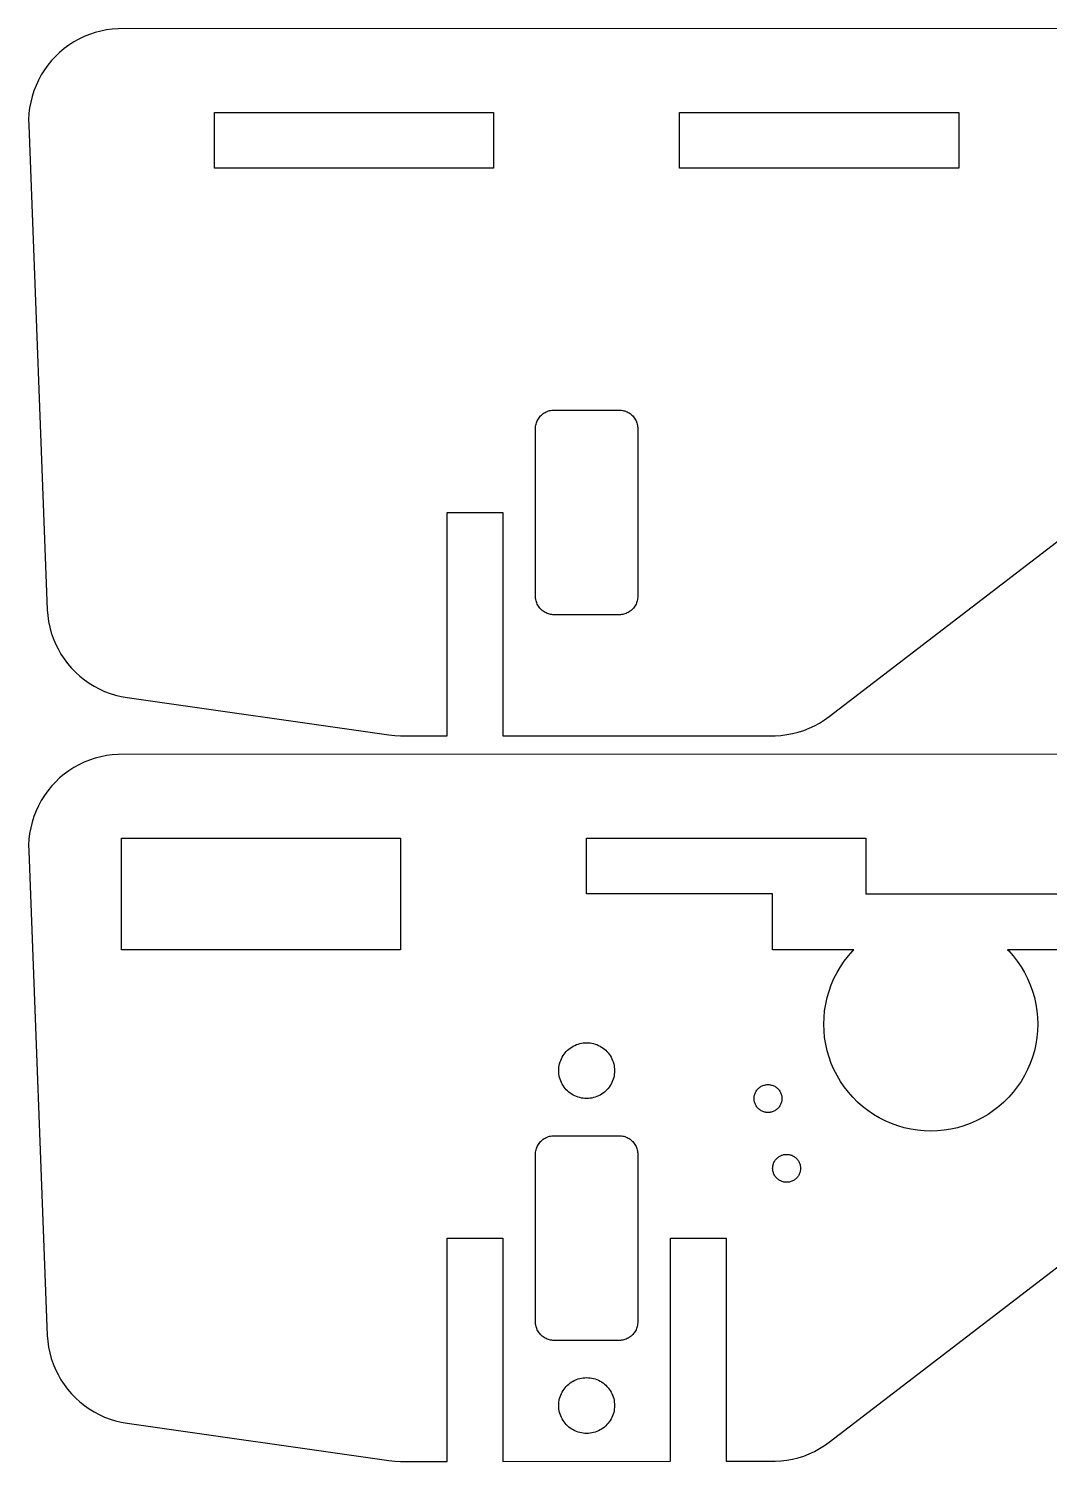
# Model space of a CAD drawing. Extents: x -48 to 351, y 273 to 586.
# Drawn here: x -45.9 to 63.8, y 273.1 to 427.1 of the extents above; entities that cross this region are included whole.
import ezdxf

# ---------------------------------------------------------------- set-up
doc = ezdxf.new("R2010")
doc.units = 0
doc.layers.get('0').update_dxf_attribs({"linetype": 'CONTINUOUS'})

msp = doc.modelspace()

# ---------------------------------------------------------------- linework, layer by layer
at = {"color": 7}
for p, q in [((-38.808004, 426.639036), (-39.404104, 426.440736)), ((-38.200604, 426.799536), (-38.808004, 426.639036)), ((-37.584404, 426.921536), (-38.200604, 426.799536)), ((-36.961704, 427.004736), (-37.584404, 426.921536)), ((-36.335004, 427.048536), (-36.961704, 427.004736)), ((74.049296, 427.055936), (-36.335004, 427.048536)), ((-41.629504, 425.287036), (-42.135104, 424.914236)), ((-41.101404, 425.627336), (-41.629504, 425.287036)), ((-40.553104, 425.933836), (-41.101404, 425.627336)), ((-39.986504, 426.205336), (-40.553104, 425.933836)), ((-39.404104, 426.440736), (-39.986504, 426.205336)), ((-43.498104, 423.616136), (-43.895104, 423.129336)), ((-43.071304, 424.077136), (-43.498104, 423.616136)), ((-42.616304, 424.510436), (-43.071304, 424.077136)), ((-42.135104, 424.914236), (-42.616304, 424.510436)), ((-44.593704, 422.085736), (-44.892404, 421.533136)), ((-44.260804, 422.618536), (-44.593704, 422.085736)), ((-43.895104, 423.129336), (-44.260804, 422.618536)), ((-45.155904, 420.962836), (-45.383104, 420.377136)), ((-44.892404, 421.533136), (-45.155904, 420.962836)), ((-45.724904, 419.168736), (-45.838304, 418.550836)), ((-45.573004, 419.778336), (-45.724904, 419.168736)), ((-45.383104, 420.377136), (-45.573004, 419.778336)), ((-45.912704, 417.927036), (-45.947704, 417.299836)), ((-45.838304, 418.550836), (-45.912704, 417.927036)), ((-25.950704, 412.056336), (-25.950704, 418.056336)), ((-25.950704, 418.056336), (4.049316, 418.056336)), ((4.049316, 418.056336), (4.049316, 412.056336)), ((24.049296, 412.056336), (24.049296, 418.056336)), ((24.049296, 418.056336), (54.049296, 418.056336)), ((54.049296, 418.056336), (54.049296, 412.056336)), ((-45.947704, 417.299836), (-45.943304, 416.671636)), ((-45.943304, 416.671636), (-43.939804, 364.590137)), ((4.049316, 412.056336), (-25.950704, 412.056336)), ((54.049296, 412.056336), (24.049296, 412.056336)), ((8.739646, 384.907896), (8.796686, 385.019856)), ((8.796686, 385.019856), (8.860656, 385.127996)), ((8.860656, 385.127996), (8.931266, 385.231916)), ((8.931266, 385.231916), (9.008276, 385.331196)), ((9.008276, 385.331196), (9.091366, 385.425426)), ((9.091366, 385.425426), (9.180216, 385.514286)), ((9.180216, 385.514286), (9.274456, 385.597366)), ((9.274456, 385.597366), (9.373726, 385.674376)), ((9.373726, 385.674376), (9.477656, 385.744996)), ((9.477656, 385.744996), (9.585796, 385.808956)), ((9.585796, 385.808956), (9.697746, 385.865996)), ((9.697746, 385.865996), (9.813056, 385.915896)), ((9.813056, 385.915896), (9.931266, 385.958446)), ((9.931266, 385.958446), (10.051916, 385.993516)), ((10.051916, 385.993516), (10.174536, 386.020916)), ((10.174536, 386.020916), (10.298636, 386.040576)), ((10.298636, 386.040576), (10.423716, 386.052386)), ((10.423716, 386.052386), (10.549296, 386.056386)), ((10.549296, 386.056386), (17.549276, 386.056371)), ((17.549276, 386.056371), (17.674856, 386.052371)), ((17.674856, 386.052371), (17.799936, 386.040541)), ((17.799936, 386.040541), (17.924036, 386.020891)), ((17.924036, 386.020891), (18.046656, 385.993481)), ((18.046656, 385.993481), (18.167306, 385.958421)), ((18.167306, 385.958421), (18.285516, 385.915861)), ((18.285516, 385.915861), (18.400826, 385.865971)), ((18.400826, 385.865971), (18.512786, 385.808931)), ((18.512786, 385.808931), (18.620916, 385.744961)), ((18.620916, 385.744961), (18.724846, 385.674351)), ((18.724846, 385.674351), (18.824126, 385.597341)), ((18.824126, 385.597341), (18.918356, 385.514251)), ((18.918356, 385.514251), (19.007216, 385.425401)), ((19.007216, 385.425401), (19.090296, 385.331161)), ((19.090296, 385.331161), (19.167306, 385.231891)), ((19.167306, 385.231891), (19.237926, 385.127961)), ((19.237926, 385.127961), (19.301886, 385.019821)), ((19.301886, 385.019821), (19.358926, 384.907871)), ((8.549296, 384.056356), (8.553246, 384.181936)), ((8.549296, 366.056337), (8.549296, 384.056356)), ((8.553246, 384.181936), (8.565076, 384.307006)), ((8.565076, 384.307006), (8.584726, 384.431106)), ((8.584726, 384.431106), (8.612136, 384.553726)), ((8.612136, 384.553726), (8.647196, 384.674376)), ((8.647196, 384.674376), (8.689756, 384.792586)), ((8.689756, 384.792586), (8.739646, 384.907896)), ((19.358926, 384.907871), (19.408826, 384.792561)), ((19.408826, 384.792561), (19.451376, 384.674351)), ((19.451376, 384.674351), (19.486446, 384.553701)), ((19.486446, 384.553701), (19.513846, 384.431081)), ((19.513846, 384.431081), (19.533506, 384.306981)), ((19.533506, 384.306981), (19.545326, 384.181901)), ((19.545326, 384.181901), (19.549226, 384.056321)), ((19.549226, 384.056321), (19.549226, 366.056337)), ((40.133596, 353.119837), (70.575796, 376.479336)), ((-0.950704, 351.056737), (-0.950704, 375.056336)), ((-0.950704, 375.056336), (5.049296, 375.056336)), ((5.049296, 375.056336), (5.049296, 351.057237)), ((8.553246, 365.930737), (8.549296, 366.056337)), ((8.565076, 365.805637), (8.553246, 365.930737)), ((8.584726, 365.681537), (8.565076, 365.805637)), ((8.612136, 365.558937), (8.584726, 365.681537)), ((8.647196, 365.438337), (8.612136, 365.558937)), ((8.689756, 365.320137), (8.647196, 365.438337)), ((8.739646, 365.204837), (8.689756, 365.320137)), ((8.796686, 365.092837), (8.739646, 365.204837)), ((8.860656, 364.984737), (8.796686, 365.092837)), ((8.931266, 364.880737), (8.860656, 364.984737)), ((19.237926, 364.984737), (19.167306, 364.880737)), ((19.301886, 365.092837), (19.237926, 364.984737)), ((19.358926, 365.204837), (19.301886, 365.092837)), ((19.408826, 365.320137), (19.358926, 365.204837)), ((19.451376, 365.438337), (19.408826, 365.320137)), ((19.486446, 365.558937), (19.451376, 365.438337)), ((19.513846, 365.681537), (19.486446, 365.558937)), ((19.533506, 365.805637), (19.513846, 365.681537)), ((19.545326, 365.930737), (19.533506, 365.805637)), ((19.549226, 366.056337), (19.545326, 365.930737)), ((-43.939804, 364.590137), (-43.890904, 363.963837)), ((-43.890904, 363.963837), (-43.802704, 363.341837)), ((9.008276, 364.781537), (8.931266, 364.880737)), ((9.091366, 364.687237), (9.008276, 364.781537)), ((9.180216, 364.598437), (9.091366, 364.687237)), ((9.274456, 364.515337), (9.180216, 364.598437)), ((9.373726, 364.438337), (9.274456, 364.515337)), ((9.477656, 364.367737), (9.373726, 364.438337)), ((9.585796, 364.303737), (9.477656, 364.367737)), ((9.697746, 364.246737), (9.585796, 364.303737)), ((9.813056, 364.196837), (9.697746, 364.246737)), ((9.931266, 364.154237), (9.813056, 364.196837)), ((10.051916, 364.119137), (9.931266, 364.154237)), ((10.174536, 364.091737), (10.051916, 364.119137)), ((10.298636, 364.072137), (10.174536, 364.091737)), ((10.423716, 364.060337), (10.298636, 364.072137)), ((10.549296, 364.056337), (10.423716, 364.060337)), ((17.549276, 364.056337), (10.549296, 364.056337)), ((17.674856, 364.060337), (17.549276, 364.056337)), ((17.799936, 364.072137), (17.674856, 364.060337)), ((17.924036, 364.091737), (17.799936, 364.072137)), ((18.046656, 364.119137), (17.924036, 364.091737)), ((18.167306, 364.154237), (18.046656, 364.119137)), ((18.285516, 364.196837), (18.167306, 364.154237)), ((18.400826, 364.246737), (18.285516, 364.196837)), ((18.512786, 364.303737), (18.400826, 364.246737)), ((18.620916, 364.367737), (18.512786, 364.303737)), ((18.724846, 364.438337), (18.620916, 364.367737)), ((18.824126, 364.515337), (18.724846, 364.438337)), ((18.918356, 364.598437), (18.824126, 364.515337)), ((19.007216, 364.687237), (18.918356, 364.598437)), ((19.090296, 364.781537), (19.007216, 364.687237)), ((19.167306, 364.880737), (19.090296, 364.781537)), ((-43.802704, 363.341837), (-43.675604, 362.726637)), ((-43.675604, 362.726637), (-43.510204, 362.120537)), ((-43.510204, 362.120537), (-43.307004, 361.526137)), ((-43.307004, 361.526137), (-43.066904, 360.945637)), ((-43.066904, 360.945637), (-42.790804, 360.381337)), ((-42.790804, 360.381337), (-42.479804, 359.835437)), ((-42.479804, 359.835437), (-42.135204, 359.310237)), ((-42.135204, 359.310237), (-41.758304, 358.807637)), ((-41.758304, 358.807637), (-41.350504, 358.329737)), ((-41.350504, 358.329737), (-40.913604, 357.878337)), ((-40.913604, 357.878337), (-40.449204, 357.455337)), ((-40.449204, 357.455337), (-39.959104, 357.062237)), ((-39.959104, 357.062237), (-39.445304, 356.700737)), ((-39.445304, 356.700737), (-38.909804, 356.372237)), ((-38.909804, 356.372237), (-38.354804, 356.078037)), ((-38.354804, 356.078037), (-37.782404, 355.819137)), ((-37.782404, 355.819137), (-37.194804, 355.596837)), ((-37.194804, 355.596837), (-36.594504, 355.411737)), ((-36.594504, 355.411737), (-35.983704, 355.264837)), ((-35.983704, 355.264837), (-35.364904, 355.156437)), ((-35.364904, 355.156437), (-7.204004, 351.134837)), ((39.090996, 352.419937), (39.623296, 352.753537)), ((39.623296, 352.753537), (40.133596, 353.119837)), ((-7.204004, 351.134837), (-6.578604, 351.075637)), ((34.934096, 351.095137), (35.557796, 351.170337)), ((35.557796, 351.170337), (36.175496, 351.284637)), ((36.175496, 351.284637), (36.784896, 351.437437)), ((36.784896, 351.437437), (37.383396, 351.628137)), ((37.383396, 351.628137), (37.968796, 351.856137)), ((37.968796, 351.856137), (38.538796, 352.120337)), ((38.538796, 352.120337), (39.090996, 352.419937)), ((-6.578604, 351.075637), (-5.950704, 351.056337)), ((-5.950704, 351.056337), (-0.950704, 351.056737)), ((5.049296, 351.057237), (34.306896, 351.059237)), ((34.306896, 351.059237), (34.934096, 351.095137)), ((-39.986504, 348.206137), (-40.553104, 347.934737)), ((-39.404104, 348.441537), (-39.986504, 348.206137)), ((-38.808004, 348.639837), (-39.404104, 348.441537)), ((-38.200604, 348.800337), (-38.808004, 348.639837)), ((-37.584404, 348.922437), (-38.200604, 348.800337)), ((-36.961704, 349.005537), (-37.584404, 348.922437)), ((-36.335004, 349.049337), (-36.961704, 349.005537)), ((74.049296, 349.056337), (-36.335004, 349.049337)), ((-42.616304, 346.511237), (-43.071304, 346.077937)), ((-42.135104, 346.915037), (-42.616304, 346.511237)), ((-41.629504, 347.287837), (-42.135104, 346.915037)), ((-41.101404, 347.628137), (-41.629504, 347.287837)), ((-40.553104, 347.934737), (-41.101404, 347.628137)), ((-43.895104, 345.130137), (-44.260804, 344.619337)), ((-43.498104, 345.617037), (-43.895104, 345.130137)), ((-43.071304, 346.077937), (-43.498104, 345.617037)), ((-44.892404, 343.533937), (-45.155904, 342.963637)), ((-44.593704, 344.086537), (-44.892404, 343.533937)), ((-44.260804, 344.619337), (-44.593704, 344.086537)), ((-45.383104, 342.377937), (-45.573004, 341.779137)), ((-45.155904, 342.963637), (-45.383104, 342.377937)), ((-45.838304, 340.551637), (-45.912704, 339.927837)), ((-45.724904, 341.169537), (-45.838304, 340.551637)), ((-45.573004, 341.779137), (-45.724904, 341.169537)), ((-45.912704, 339.927837), (-45.947704, 339.300637)), ((-45.947704, 339.300637), (-45.943304, 338.672437)), ((-35.950704, 328.056337), (-35.950704, 340.056337)), ((-35.950704, 340.056337), (-5.950704, 340.056337)), ((-5.950704, 340.056337), (-5.950704, 328.056337)), ((14.049296, 334.056337), (14.049296, 340.056337)), ((14.049296, 340.056337), (44.049296, 340.056337)), ((44.049296, 340.056337), (44.049296, 334.056337)), ((-45.943304, 338.672437), (-43.939804, 286.59074)), ((34.049296, 334.056337), (14.049296, 334.056337)), ((34.049296, 328.056337), (34.049296, 334.056337)), ((44.049296, 334.056337), (74.049296, 334.056337)), ((-5.950704, 328.056337), (-35.950704, 328.056337)), ((42.793896, 328.056337), (34.049296, 328.056337)), ((42.666196, 327.928637), (42.793896, 328.056337)), ((74.049296, 328.056337), (59.304696, 328.056337)), ((59.304696, 328.056337), (59.432396, 327.928637)), ((41.339496, 326.218337), (41.745596, 326.815837)), ((41.745596, 326.815837), (42.188396, 327.386737)), ((42.188396, 327.386737), (42.666196, 327.928637)), ((59.432396, 327.928637), (59.910196, 327.386737)), ((59.910196, 327.386737), (60.352996, 326.815837)), ((60.352996, 326.815837), (60.759096, 326.218337)), ((40.356896, 324.289737), (40.643796, 324.952837)), ((40.643796, 324.952837), (40.971796, 325.596537)), ((40.971796, 325.596537), (41.339496, 326.218337)), ((60.759096, 326.218337), (61.126796, 325.596537)), ((61.126796, 325.596537), (61.454796, 324.952837)), ((61.454796, 324.952837), (61.741696, 324.289737)), ((39.910596, 322.916237), (40.112096, 323.610037)), ((40.112096, 323.610037), (40.356896, 324.289737)), ((61.741696, 324.289737), (61.986396, 323.610037)), ((61.986396, 323.610037), (62.187996, 322.916237)), ((39.639996, 321.497637), (39.752996, 322.211237)), ((39.752996, 322.211237), (39.910596, 322.916237)), ((62.187996, 322.916237), (62.345596, 322.211237)), ((62.345596, 322.211237), (62.458596, 321.497637)), ((39.549296, 320.056337), (39.571996, 320.778437)), ((39.571996, 320.778437), (39.639996, 321.497637)), ((62.458596, 321.497637), (62.526596, 320.778437)), ((62.526596, 320.778437), (62.549296, 320.056337)), ((39.571996, 319.334237), (39.549296, 320.056337)), ((39.639996, 318.615037), (39.571996, 319.334237)), ((62.526596, 319.334237), (62.458596, 318.615037)), ((62.549296, 320.056337), (62.526596, 319.334237)), ((11.862406, 317.109937), (11.995676, 317.243237)), ((11.995676, 317.243237), (12.137046, 317.367837)), ((12.137046, 317.367837), (12.285956, 317.483337)), ((12.285956, 317.483337), (12.441846, 317.589337)), ((12.441846, 317.589337), (12.604056, 317.685237)), ((12.604056, 317.685237), (12.771986, 317.770837)), ((12.771986, 317.770837), (12.944946, 317.845637)), ((12.944946, 317.845637), (13.122264, 317.909537)), ((13.122264, 317.909537), (13.303248, 317.962037)), ((13.303248, 317.962037), (13.487177, 318.003237)), ((13.487177, 318.003237), (13.673319, 318.032637)), ((13.673319, 318.032637), (13.860942, 318.050437)), ((13.860942, 318.050437), (14.049296, 318.056337)), ((14.049296, 318.056337), (14.237666, 318.050337)), ((14.237666, 318.050337), (14.425288, 318.032537)), ((14.425288, 318.032537), (14.61143, 318.003137)), ((14.61143, 318.003137), (14.795359, 317.961937)), ((14.795359, 317.961937), (14.976344, 317.909437)), ((14.976344, 317.909437), (15.153666, 317.845537)), ((15.153666, 317.845537), (15.326626, 317.770737)), ((15.326626, 317.770737), (15.494546, 317.685137)), ((15.494546, 317.685137), (15.656766, 317.589237)), ((15.656766, 317.589237), (15.812646, 317.483237)), ((15.812646, 317.483237), (15.961556, 317.367737)), ((15.961556, 317.367737), (16.102926, 317.243137)), ((16.102926, 317.243137), (16.236196, 317.109837)), ((39.752996, 317.901437), (39.639996, 318.615037)), ((39.910596, 317.196437), (39.752996, 317.901437)), ((62.345596, 317.901437), (62.187996, 317.196437)), ((62.458596, 318.615037), (62.345596, 317.901437)), ((11.102456, 315.618437), (11.143566, 315.802437)), ((11.143566, 315.802437), (11.196146, 315.983337)), ((11.196146, 315.983337), (11.259986, 316.160737)), ((11.259986, 316.160737), (11.334836, 316.333637)), ((11.334836, 316.333637), (11.420406, 316.501637)), ((11.420406, 316.501637), (11.516336, 316.663837)), ((11.516336, 316.663837), (11.622266, 316.819737)), ((11.622266, 316.819737), (11.737776, 316.968637)), ((11.737776, 316.968637), (11.862406, 317.109937)), ((16.236196, 317.109837), (16.360836, 316.968537)), ((16.360836, 316.968537), (16.476346, 316.819637)), ((16.476346, 316.819637), (16.582266, 316.663737)), ((16.582266, 316.663737), (16.678206, 316.501537)), ((16.678206, 316.501537), (16.763776, 316.333537)), ((16.763776, 316.333537), (16.838616, 316.160637)), ((16.838616, 316.160637), (16.902456, 315.983237)), ((16.902456, 315.983237), (16.955046, 315.802337)), ((16.955046, 315.802337), (16.996146, 315.618337)), ((40.112096, 316.502637), (39.910596, 317.196437)), ((40.356896, 315.822937), (40.112096, 316.502637)), ((40.643796, 315.159837), (40.356896, 315.822937)), ((61.741696, 315.822937), (61.454796, 315.159837)), ((61.986396, 316.502637), (61.741696, 315.822937)), ((62.187996, 317.196437), (61.986396, 316.502637)), ((11.049336, 315.056337), (11.055236, 315.244737)), ((11.055236, 314.867937), (11.049336, 315.056337)), ((11.055236, 315.244737), (11.072976, 315.432337)), ((11.072976, 314.680337), (11.055236, 314.867937)), ((11.072976, 315.432337), (11.102456, 315.618437)), ((11.102456, 314.494237), (11.072976, 314.680337)), ((11.143566, 314.310237), (11.102456, 314.494237)), ((11.196146, 314.129237), (11.143566, 314.310237)), ((16.955046, 314.310237), (16.902456, 314.129237)), ((16.996146, 314.494237), (16.955046, 314.310237)), ((16.996146, 315.618337), (17.025626, 315.432237)), ((17.025626, 314.680337), (16.996146, 314.494237)), ((17.025626, 315.432237), (17.043376, 315.244637)), ((17.043376, 314.867937), (17.025626, 314.680337)), ((17.043376, 315.244637), (17.049276, 315.056337)), ((17.049276, 315.056337), (17.043376, 314.867937)), ((40.971796, 314.516137), (40.643796, 315.159837)), ((41.339496, 313.894337), (40.971796, 314.516137)), ((61.126796, 314.516137), (60.759096, 313.894337)), ((61.454796, 315.159837), (61.126796, 314.516137)), ((11.259986, 313.951937), (11.196146, 314.129237)), ((11.334816, 313.779037), (11.259986, 313.951937)), ((11.420386, 313.611037), (11.334816, 313.779037)), ((11.516326, 313.448837), (11.420386, 313.611037)), ((11.622246, 313.292937), (11.516326, 313.448837)), ((11.737756, 313.144037), (11.622246, 313.292937)), ((11.862396, 313.002737), (11.737756, 313.144037)), ((11.995666, 312.869437), (11.862396, 313.002737)), ((12.137036, 312.744737), (11.995666, 312.869437)), ((12.285946, 312.629237), (12.137036, 312.744737)), ((12.441826, 312.523337), (12.285946, 312.629237)), ((15.812646, 312.629237), (15.656766, 312.523337)), ((15.961556, 312.744737), (15.812646, 312.629237)), ((16.102926, 312.869437), (15.961556, 312.744737)), ((16.236196, 313.002737), (16.102926, 312.869437)), ((16.360836, 313.144037), (16.236196, 313.002737)), ((16.476346, 313.292937), (16.360836, 313.144037)), ((16.582266, 313.448837), (16.476346, 313.292937)), ((16.678206, 313.611037), (16.582266, 313.448837)), ((16.763776, 313.779037), (16.678206, 313.611037)), ((16.838616, 313.951937), (16.763776, 313.779037)), ((16.902456, 314.129237), (16.838616, 313.951937)), ((32.154596, 312.608537), (32.192096, 312.695037)), ((32.192096, 312.695037), (32.234796, 312.778937)), ((32.234796, 312.778937), (32.282796, 312.860037)), ((32.282796, 312.860037), (32.335796, 312.938037)), ((32.335796, 312.938037), (32.393496, 313.012437)), ((32.393496, 313.012437), (32.455896, 313.083137)), ((32.455896, 313.083137), (32.522496, 313.149837)), ((32.522496, 313.149837), (32.593196, 313.212137)), ((32.593196, 313.212137), (32.667596, 313.269837)), ((32.667596, 313.269837), (32.745596, 313.322837)), ((32.745596, 313.322837), (32.826696, 313.370837)), ((32.826696, 313.370837), (32.910596, 313.413637)), ((32.910596, 313.413637), (32.997096, 313.451037)), ((32.997096, 313.451037), (33.085796, 313.482937)), ((33.085796, 313.482937), (33.176296, 313.509237)), ((33.176296, 313.509237), (33.268196, 313.529737)), ((33.268196, 313.529737), (33.361296, 313.544537)), ((33.361296, 313.544537), (33.455096, 313.553537)), ((33.455096, 313.553537), (33.549296, 313.556537)), ((33.549296, 313.556537), (33.643496, 313.553537)), ((33.643496, 313.553537), (33.737296, 313.544537)), ((33.737296, 313.544537), (33.830396, 313.529737)), ((33.830396, 313.529737), (33.922296, 313.509237)), ((33.922296, 313.509237), (34.012796, 313.482937)), ((34.012796, 313.482937), (34.101496, 313.451037)), ((34.101496, 313.451037), (34.187996, 313.413637)), ((34.187996, 313.413637), (34.271896, 313.370837)), ((34.271896, 313.370837), (34.352996, 313.322837)), ((34.352996, 313.322837), (34.430996, 313.269837)), ((34.430996, 313.269837), (34.505396, 313.212137)), ((34.505396, 313.212137), (34.576096, 313.149837)), ((34.576096, 313.149837), (34.642796, 313.083137)), ((34.642796, 313.083137), (34.705096, 313.012437)), ((34.705096, 313.012437), (34.762796, 312.938037)), ((34.762796, 312.938037), (34.815796, 312.860037)), ((34.815796, 312.860037), (34.863796, 312.778937)), ((34.863796, 312.778937), (34.906596, 312.695037)), ((34.906596, 312.695037), (34.943996, 312.608537)), ((41.745596, 313.296837), (41.339496, 313.894337)), ((42.188396, 312.725937), (41.745596, 313.296837)), ((42.666196, 312.184037), (42.188396, 312.725937)), ((59.910196, 312.725937), (59.432396, 312.184037)), ((60.352996, 313.296837), (59.910196, 312.725937)), ((60.759096, 313.894337), (60.352996, 313.296837)), ((12.604046, 312.427437), (12.441826, 312.523337)), ((12.771966, 312.341837), (12.604046, 312.427437)), ((12.944926, 312.267037), (12.771966, 312.341837)), ((13.122248, 312.203137), (12.944926, 312.267037)), ((13.303233, 312.150537), (13.122248, 312.203137)), ((13.487162, 312.109437), (13.303233, 312.150537)), ((13.673304, 312.080037), (13.487162, 312.109437)), ((13.860926, 312.062237), (13.673304, 312.080037)), ((14.049296, 312.056337), (13.860926, 312.062237)), ((14.237666, 312.062237), (14.049296, 312.056337)), ((14.425288, 312.080037), (14.237666, 312.062237)), ((14.61143, 312.109437), (14.425288, 312.080037)), ((14.795359, 312.150537), (14.61143, 312.109437)), ((14.976344, 312.203137), (14.795359, 312.150537)), ((15.153666, 312.267037), (14.976344, 312.203137)), ((15.326626, 312.341837), (15.153666, 312.267037)), ((15.494546, 312.427437), (15.326626, 312.341837)), ((15.656766, 312.523337), (15.494546, 312.427437)), ((32.049296, 312.056337), (32.052296, 312.150537)), ((32.052296, 311.962137), (32.049296, 312.056337)), ((32.052296, 312.150537), (32.061096, 312.244337)), ((32.061096, 311.868337), (32.052296, 311.962137)), ((32.061096, 312.244337), (32.075896, 312.337437)), ((32.075896, 311.775437), (32.061096, 311.868337)), ((32.075896, 312.337437), (32.096396, 312.429337)), ((32.096396, 311.683537), (32.075896, 311.775437)), ((32.096396, 312.429337), (32.122696, 312.519837)), ((32.122696, 311.593037), (32.096396, 311.683537)), ((32.122696, 312.519837), (32.154596, 312.608537)), ((32.154596, 311.504337), (32.122696, 311.593037)), ((32.192096, 311.417837), (32.154596, 311.504337)), ((32.234796, 311.333937), (32.192096, 311.417837)), ((32.282796, 311.252837), (32.234796, 311.333937)), ((32.335796, 311.174837), (32.282796, 311.252837)), ((32.393496, 311.100437), (32.335796, 311.174837)), ((32.455896, 311.029737), (32.393496, 311.100437)), ((34.705096, 311.100237), (34.642796, 311.029537)), ((34.762796, 311.174637), (34.705096, 311.100237)), ((34.815796, 311.252637), (34.762796, 311.174637)), ((34.863796, 311.333737), (34.815796, 311.252637)), ((34.906596, 311.417637), (34.863796, 311.333737)), ((34.943996, 311.504137), (34.906596, 311.417637)), ((34.943996, 312.608537), (34.975896, 312.519837)), ((34.975896, 311.592837), (34.943996, 311.504137)), ((34.975896, 312.519837), (35.002196, 312.429337)), ((35.002196, 311.683337), (34.975896, 311.592837)), ((35.002196, 312.429337), (35.022696, 312.337437)), ((35.022696, 311.775237), (35.002196, 311.683337)), ((35.022696, 312.337437), (35.037496, 312.244337)), ((35.037496, 311.868337), (35.022696, 311.775237)), ((35.037496, 312.244337), (35.046396, 312.150537)), ((35.046396, 311.962137), (35.037496, 311.868337)), ((35.046396, 312.150537), (35.049296, 312.056337)), ((35.049296, 312.056337), (35.046396, 311.962137)), ((43.176996, 311.673237), (42.666196, 312.184037)), ((43.718896, 311.195437), (43.176996, 311.673237)), ((44.289796, 310.752637), (43.718896, 311.195437)), ((58.379696, 311.195437), (57.808796, 310.752637)), ((58.921596, 311.673237), (58.379696, 311.195437)), ((59.432396, 312.184037), (58.921596, 311.673237)), ((32.522496, 310.963137), (32.455896, 311.029737)), ((32.593196, 310.900737), (32.522496, 310.963137)), ((32.667596, 310.843037), (32.593196, 310.900737)), ((32.745596, 310.790037), (32.667596, 310.843037)), ((32.826696, 310.742037), (32.745596, 310.790037)), ((32.910596, 310.699337), (32.826696, 310.742037)), ((32.997096, 310.661837), (32.910596, 310.699337)), ((33.085796, 310.629937), (32.997096, 310.661837)), ((33.176296, 310.603637), (33.085796, 310.629937)), ((33.268196, 310.583137), (33.176296, 310.603637)), ((33.361296, 310.568337), (33.268196, 310.583137)), ((33.455096, 310.559337), (33.361296, 310.568337)), ((33.549296, 310.556337), (33.455096, 310.559337)), ((33.643496, 310.559137), (33.549296, 310.556337)), ((33.737296, 310.568137), (33.643496, 310.559137)), ((33.830396, 310.582937), (33.737296, 310.568137)), ((33.922296, 310.603437), (33.830396, 310.582937)), ((34.012796, 310.629737), (33.922296, 310.603437)), ((34.101496, 310.661637), (34.012796, 310.629737)), ((34.187996, 310.699137), (34.101496, 310.661637)), ((34.271896, 310.741837), (34.187996, 310.699137)), ((34.352996, 310.789837), (34.271896, 310.741837)), ((34.430996, 310.842837), (34.352996, 310.789837)), ((34.505396, 310.900537), (34.430996, 310.842837)), ((34.576096, 310.962937), (34.505396, 310.900537)), ((34.642796, 311.029537), (34.576096, 310.962937)), ((44.887296, 310.346537), (44.289796, 310.752637)), ((45.509096, 309.978837), (44.887296, 310.346537)), ((46.152796, 309.650837), (45.509096, 309.978837)), ((46.815896, 309.363937), (46.152796, 309.650837)), ((55.945796, 309.650837), (55.282696, 309.363937)), ((56.589496, 309.978837), (55.945796, 309.650837)), ((57.211296, 310.346537), (56.589496, 309.978837)), ((57.808796, 310.752637), (57.211296, 310.346537)), ((10.051916, 307.993537), (10.174536, 308.020937)), ((10.174536, 308.020937), (10.298636, 308.040537)), ((10.298636, 308.040537), (10.423716, 308.052337)), ((10.423716, 308.052337), (10.549296, 308.056337)), ((10.549296, 308.056337), (17.549276, 308.056337)), ((17.549276, 308.056337), (17.674856, 308.052337)), ((17.674856, 308.052337), (17.799936, 308.040537)), ((17.799936, 308.040537), (17.924036, 308.020937)), ((17.924036, 308.020937), (18.046656, 307.993537)), ((47.495596, 309.119237), (46.815896, 309.363937)), ((48.189396, 308.917637), (47.495596, 309.119237)), ((48.894396, 308.760037), (48.189396, 308.917637)), ((49.607996, 308.647037), (48.894396, 308.760037)), ((50.327196, 308.579037), (49.607996, 308.647037)), ((51.049296, 308.556337), (50.327196, 308.579037)), ((51.771396, 308.579037), (51.049296, 308.556337)), ((52.490596, 308.647037), (51.771396, 308.579037)), ((53.204196, 308.760037), (52.490596, 308.647037)), ((53.909196, 308.917637), (53.204196, 308.760037)), ((54.602996, 309.119237), (53.909196, 308.917637)), ((55.282696, 309.363937), (54.602996, 309.119237)), ((8.584726, 306.431137), (8.612136, 306.553737)), ((8.612136, 306.553737), (8.647196, 306.674337)), ((8.647196, 306.674337), (8.689756, 306.792537)), ((8.689756, 306.792537), (8.739646, 306.907837)), ((8.739646, 306.907837), (8.796686, 307.019837)), ((8.796686, 307.019837), (8.860656, 307.127937)), ((8.860656, 307.127937), (8.931266, 307.231937)), ((8.931266, 307.231937), (9.008276, 307.331137)), ((9.008276, 307.331137), (9.091366, 307.425437)), ((9.091366, 307.425437), (9.180216, 307.514237)), ((9.180216, 307.514237), (9.274456, 307.597337)), ((9.274456, 307.597337), (9.373726, 307.674337)), ((9.373726, 307.674337), (9.477656, 307.744937)), ((9.477656, 307.744937), (9.585796, 307.808937)), ((9.585796, 307.808937), (9.697746, 307.865937)), ((9.697746, 307.865937), (9.813056, 307.915837)), ((9.813056, 307.915837), (9.931266, 307.958437)), ((9.931266, 307.958437), (10.051916, 307.993537)), ((18.046656, 307.993537), (18.167306, 307.958437)), ((18.167306, 307.958437), (18.285516, 307.915837)), ((18.285516, 307.915837), (18.400826, 307.865937)), ((18.400826, 307.865937), (18.512786, 307.808937)), ((18.512786, 307.808937), (18.620916, 307.744937)), ((18.620916, 307.744937), (18.724846, 307.674337)), ((18.724846, 307.674337), (18.824126, 307.597337)), ((18.824126, 307.597337), (18.918356, 307.514237)), ((18.918356, 307.514237), (19.007216, 307.425437)), ((19.007216, 307.425437), (19.090296, 307.331137)), ((19.090296, 307.331137), (19.167306, 307.231937)), ((19.167306, 307.231937), (19.237926, 307.127937)), ((19.237926, 307.127937), (19.301886, 307.019837)), ((19.301886, 307.019837), (19.358926, 306.907837)), ((19.358926, 306.907837), (19.408826, 306.792537)), ((19.408826, 306.792537), (19.451376, 306.674337)), ((19.451376, 306.674337), (19.486446, 306.553737)), ((19.486446, 306.553737), (19.513846, 306.431137)), ((8.549296, 306.056337), (8.553246, 306.181937)), ((8.549296, 288.05634), (8.549296, 306.056337)), ((8.553246, 306.181937), (8.565076, 306.307037)), ((8.565076, 306.307037), (8.584726, 306.431137)), ((19.513846, 306.431137), (19.533506, 306.307037)), ((19.533506, 306.307037), (19.545326, 306.181937)), ((19.545326, 306.181937), (19.549226, 306.056337)), ((19.549226, 306.056337), (19.549226, 288.05634)), ((34.075896, 304.837437), (34.096396, 304.929337)), ((34.096396, 304.929337), (34.122696, 305.019837)), ((34.122696, 305.019837), (34.154596, 305.108537)), ((34.154596, 305.108537), (34.192096, 305.195037)), ((34.192096, 305.195037), (34.234796, 305.278937)), ((34.234796, 305.278937), (34.282796, 305.360037)), ((34.282796, 305.360037), (34.335796, 305.438037)), ((34.335796, 305.438037), (34.393496, 305.512437)), ((34.393496, 305.512437), (34.455896, 305.583137)), ((34.455896, 305.583137), (34.522496, 305.649837)), ((34.522496, 305.649837), (34.593196, 305.712137)), ((34.593196, 305.712137), (34.667596, 305.769837)), ((34.667596, 305.769837), (34.745596, 305.822837)), ((34.745596, 305.822837), (34.826696, 305.870837)), ((34.826696, 305.870837), (34.910596, 305.913637)), ((34.910596, 305.913637), (34.997096, 305.951037)), ((34.997096, 305.951037), (35.085796, 305.982937)), ((35.085796, 305.982937), (35.176296, 306.009237)), ((35.176296, 306.009237), (35.268196, 306.029737)), ((35.268196, 306.029737), (35.361296, 306.044537)), ((35.361296, 306.044537), (35.455096, 306.053537)), ((35.455096, 306.053537), (35.549296, 306.056337)), ((35.549296, 306.056337), (35.643496, 306.053337)), ((35.643496, 306.053337), (35.737296, 306.044337)), ((35.737296, 306.044337), (35.830396, 306.029537)), ((35.830396, 306.029537), (35.922296, 306.009037)), ((35.922296, 306.009037), (36.012796, 305.982737)), ((36.012796, 305.982737), (36.101496, 305.950837)), ((36.101496, 305.950837), (36.187996, 305.913437)), ((36.187996, 305.913437), (36.271896, 305.870637)), ((36.271896, 305.870637), (36.352996, 305.822637)), ((36.352996, 305.822637), (36.430996, 305.769637)), ((36.430996, 305.769637), (36.505396, 305.711937)), ((36.505396, 305.711937), (36.576096, 305.649637)), ((36.576096, 305.649637), (36.642796, 305.582937)), ((36.642796, 305.582937), (36.705096, 305.512237)), ((36.705096, 305.512237), (36.762796, 305.437837)), ((36.762796, 305.437837), (36.815796, 305.359837)), ((36.815796, 305.359837), (36.863796, 305.278737)), ((36.863796, 305.278737), (36.906596, 305.194837)), ((36.906596, 305.194837), (36.943996, 305.108337)), ((36.943996, 305.108337), (36.975896, 305.019637)), ((36.975896, 305.019637), (37.002196, 304.929137)), ((37.002196, 304.929137), (37.022696, 304.837237)), ((34.049296, 304.556337), (34.052296, 304.650537)), ((34.052296, 304.462137), (34.049296, 304.556337)), ((34.052296, 304.650537), (34.061096, 304.744337)), ((34.061096, 304.368337), (34.052296, 304.462137)), ((34.061096, 304.744337), (34.075896, 304.837437)), ((34.075896, 304.275437), (34.061096, 304.368337)), ((34.096396, 304.183537), (34.075896, 304.275437)), ((34.122696, 304.093037), (34.096396, 304.183537)), ((34.154596, 304.004337), (34.122696, 304.093037)), ((34.192096, 303.917837), (34.154596, 304.004337)), ((34.234796, 303.833937), (34.192096, 303.917837)), ((34.282796, 303.752837), (34.234796, 303.833937)), ((34.335796, 303.674837), (34.282796, 303.752837)), ((34.393496, 303.600437), (34.335796, 303.674837)), ((34.455896, 303.529737), (34.393496, 303.600437)), ((34.522496, 303.463137), (34.455896, 303.529737)), ((34.593196, 303.400737), (34.522496, 303.463137)), ((34.667596, 303.343037), (34.593196, 303.400737)), ((36.505396, 303.400537), (36.430996, 303.342837)), ((36.576096, 303.462937), (36.505396, 303.400537)), ((36.642796, 303.529537), (36.576096, 303.462937)), ((36.705096, 303.600237), (36.642796, 303.529537)), ((36.762796, 303.674637), (36.705096, 303.600237)), ((36.815796, 303.752637), (36.762796, 303.674637)), ((36.863796, 303.833737), (36.815796, 303.752637)), ((36.906596, 303.917637), (36.863796, 303.833737)), ((36.943996, 304.004137), (36.906596, 303.917637)), ((36.975896, 304.092837), (36.943996, 304.004137)), ((37.002196, 304.183337), (36.975896, 304.092837)), ((37.022696, 304.275237), (37.002196, 304.183337)), ((37.022696, 304.837237), (37.037496, 304.744137)), ((37.037496, 304.368337), (37.022696, 304.275237)), ((37.037496, 304.744137), (37.046396, 304.650337)), ((37.046396, 304.462137), (37.037496, 304.368337)), ((37.046396, 304.650337), (37.049296, 304.556337)), ((37.049296, 304.556337), (37.046396, 304.462137)), ((34.745596, 303.290037), (34.667596, 303.343037)), ((34.826696, 303.242037), (34.745596, 303.290037)), ((34.910596, 303.199337), (34.826696, 303.242037)), ((34.997096, 303.161837), (34.910596, 303.199337)), ((35.085796, 303.129937), (34.997096, 303.161837)), ((35.176296, 303.103637), (35.085796, 303.129937)), ((35.268196, 303.083137), (35.176296, 303.103637)), ((35.361296, 303.068337), (35.268196, 303.083137)), ((35.455096, 303.059337), (35.361296, 303.068337)), ((35.549296, 303.056337), (35.455096, 303.059337)), ((35.643496, 303.059137), (35.549296, 303.056337)), ((35.737296, 303.068137), (35.643496, 303.059137)), ((35.830396, 303.082937), (35.737296, 303.068137)), ((35.922296, 303.103437), (35.830396, 303.082937)), ((36.012796, 303.129737), (35.922296, 303.103437)), ((36.101496, 303.161637), (36.012796, 303.129737)), ((36.187996, 303.199137), (36.101496, 303.161637)), ((36.271896, 303.241837), (36.187996, 303.199137)), ((36.352996, 303.289837), (36.271896, 303.241837)), ((36.430996, 303.342837), (36.352996, 303.289837)), ((40.133596, 275.12034), (70.575796, 298.47974)), ((-0.950704, 273.05634), (-0.950704, 297.05634)), ((-0.950704, 297.05634), (5.049296, 297.05634)), ((5.049296, 297.05634), (5.049296, 273.05734)), ((23.049276, 273.05834), (23.049276, 297.05634)), ((23.049276, 297.05634), (29.049296, 297.05634)), ((29.049296, 297.05634), (29.049296, 273.05934)), ((8.553246, 287.93074), (8.549296, 288.05634)), ((19.549226, 288.05634), (19.545326, 287.93074)), ((-43.939804, 286.59074), (-43.890904, 285.96474)), ((8.565076, 287.80564), (8.553246, 287.93074)), ((8.584726, 287.68154), (8.565076, 287.80564)), ((8.612136, 287.55894), (8.584726, 287.68154)), ((8.647196, 287.43834), (8.612136, 287.55894)), ((8.689756, 287.32014), (8.647196, 287.43834)), ((8.739646, 287.20484), (8.689756, 287.32014)), ((8.796686, 287.09284), (8.739646, 287.20484)), ((8.860656, 286.98434), (8.796686, 287.09284)), ((8.931266, 286.88034), (8.860656, 286.98434)), ((9.008276, 286.78134), (8.931266, 286.88034)), ((9.091366, 286.68734), (9.008276, 286.78134)), ((9.180216, 286.59834), (9.091366, 286.68734)), ((9.274456, 286.51534), (9.180216, 286.59834)), ((9.373726, 286.43834), (9.274456, 286.51534)), ((18.824126, 286.51534), (18.724846, 286.43834)), ((18.918356, 286.59834), (18.824126, 286.51534)), ((19.007216, 286.68734), (18.918356, 286.59834)), ((19.090296, 286.78134), (19.007216, 286.68734)), ((19.167306, 286.88034), (19.090296, 286.78134)), ((19.237926, 286.98434), (19.167306, 286.88034)), ((19.301886, 287.09284), (19.237926, 286.98434)), ((19.358926, 287.20484), (19.301886, 287.09284)), ((19.408826, 287.32014), (19.358926, 287.20484)), ((19.451376, 287.43834), (19.408826, 287.32014)), ((19.486446, 287.55894), (19.451376, 287.43834)), ((19.513846, 287.68154), (19.486446, 287.55894)), ((19.533506, 287.80564), (19.513846, 287.68154)), ((19.545326, 287.93074), (19.533506, 287.80564)), ((-43.890904, 285.96474), (-43.802704, 285.34274)), ((-43.802704, 285.34274), (-43.675604, 284.72774)), ((9.477656, 286.36734), (9.373726, 286.43834)), ((9.585796, 286.30334), (9.477656, 286.36734)), ((9.697746, 286.24634), (9.585796, 286.30334)), ((9.813056, 286.19634), (9.697746, 286.24634)), ((9.931266, 286.15434), (9.813056, 286.19634)), ((10.051916, 286.11934), (9.931266, 286.15434)), ((10.174536, 286.09134), (10.051916, 286.11934)), ((10.298636, 286.07234), (10.174536, 286.09134)), ((10.423716, 286.06034), (10.298636, 286.07234)), ((10.549296, 286.05634), (10.423716, 286.06034)), ((17.549276, 286.05634), (10.549296, 286.05634)), ((17.674856, 286.06034), (17.549276, 286.05634)), ((17.799936, 286.07234), (17.674856, 286.06034)), ((17.924036, 286.09134), (17.799936, 286.07234)), ((18.046656, 286.11934), (17.924036, 286.09134)), ((18.167306, 286.15434), (18.046656, 286.11934)), ((18.285516, 286.19634), (18.167306, 286.15434)), ((18.400826, 286.24634), (18.285516, 286.19634)), ((18.512786, 286.30334), (18.400826, 286.24634)), ((18.620916, 286.36734), (18.512786, 286.30334)), ((18.724846, 286.43834), (18.620916, 286.36734)), ((-43.675604, 284.72774), (-43.510204, 284.12174)), ((-43.510204, 284.12174), (-43.307004, 283.52674)), ((-43.307004, 283.52674), (-43.066904, 282.94674)), ((-43.066904, 282.94674), (-42.790804, 282.38174)), ((-42.790804, 282.38174), (-42.479804, 281.83574)), ((-42.479804, 281.83574), (-42.135204, 281.31074)), ((12.771966, 281.77034), (12.944926, 281.84534)), ((12.944926, 281.84534), (13.122248, 281.90934)), ((13.122248, 281.90934), (13.303233, 281.96234)), ((13.303233, 281.96234), (13.487162, 282.00334)), ((13.487162, 282.00334), (13.673304, 282.03234)), ((13.673304, 282.03234), (13.860926, 282.05034)), ((13.860926, 282.05034), (14.049296, 282.05634)), ((14.049296, 282.05634), (14.23765, 282.05034)), ((14.23765, 282.05034), (14.425273, 282.03234)), ((14.425273, 282.03234), (14.611415, 282.00334)), ((14.611415, 282.00334), (14.795344, 281.96234)), ((14.795344, 281.96234), (14.976328, 281.90934)), ((14.976328, 281.90934), (15.153646, 281.84534)), ((15.153646, 281.84534), (15.326606, 281.77034)), ((-42.135204, 281.31074), (-41.758304, 280.80874)), ((-41.758304, 280.80874), (-41.350504, 280.33074)), ((-41.350504, 280.33074), (-40.913604, 279.87874)), ((11.259976, 280.16034), (11.334816, 280.33334)), ((11.334816, 280.33334), (11.420386, 280.50134)), ((11.420386, 280.50134), (11.516326, 280.66334)), ((11.516326, 280.66334), (11.622246, 280.81934)), ((11.622246, 280.81934), (11.737756, 280.96834)), ((11.737756, 280.96834), (11.862396, 281.11034)), ((11.862396, 281.11034), (11.995666, 281.24334)), ((11.995666, 281.24334), (12.137036, 281.36834)), ((12.137036, 281.36834), (12.285946, 281.48334)), ((12.285946, 281.48334), (12.441826, 281.58934)), ((12.441826, 281.58934), (12.604046, 281.68534)), ((12.604046, 281.68534), (12.771966, 281.77034)), ((15.326606, 281.77034), (15.494536, 281.68534)), ((15.494536, 281.68534), (15.656746, 281.58934)), ((15.656746, 281.58934), (15.812636, 281.48334)), ((15.812636, 281.48334), (15.961546, 281.36834)), ((15.961546, 281.36834), (16.102916, 281.24334)), ((16.102916, 281.24334), (16.236186, 281.11034)), ((16.236186, 281.11034), (16.360816, 280.96834)), ((16.360816, 280.96834), (16.476326, 280.81934)), ((16.476326, 280.81934), (16.582256, 280.66334)), ((16.582256, 280.66334), (16.678186, 280.50134)), ((16.678186, 280.50134), (16.763756, 280.33334)), ((16.763756, 280.33334), (16.838606, 280.16034)), ((-40.913604, 279.87874), (-40.449204, 279.45574)), ((-40.449204, 279.45574), (-39.959104, 279.06274)), ((-39.959104, 279.06274), (-39.445304, 278.70174)), ((11.049316, 279.05634), (11.055216, 279.24434)), ((11.055216, 278.86834), (11.049316, 279.05634)), ((11.055216, 279.24434), (11.072966, 279.43234)), ((11.072966, 278.68034), (11.055216, 278.86834)), ((11.072966, 279.43234), (11.102446, 279.61834)), ((11.102446, 279.61834), (11.143546, 279.80234)), ((11.143546, 279.80234), (11.196136, 279.98334)), ((11.196136, 279.98334), (11.259976, 280.16034)), ((16.838606, 280.16034), (16.902446, 279.98334)), ((16.902446, 279.98334), (16.955026, 279.80234)), ((16.955026, 279.80234), (16.996136, 279.61834)), ((16.996136, 279.61834), (17.025616, 279.43234)), ((17.025616, 279.43234), (17.043356, 279.24434)), ((17.043356, 278.86834), (17.025616, 278.68034)), ((17.043356, 279.24434), (17.049256, 279.05634)), ((17.049256, 279.05634), (17.043356, 278.86834)), ((-39.445304, 278.70174), (-38.909804, 278.37274)), ((-38.909804, 278.37274), (-38.354804, 278.07874)), ((-38.354804, 278.07874), (-37.782404, 277.81974)), ((-37.782404, 277.81974), (-37.194804, 277.59774)), ((-37.194804, 277.59774), (-36.594504, 277.41274)), ((-36.594504, 277.41274), (-35.983704, 277.26574)), ((-35.983704, 277.26574), (-35.364904, 277.15774)), ((11.102446, 278.49434), (11.072966, 278.68034)), ((11.143546, 278.31034), (11.102446, 278.49434)), ((11.196136, 278.12934), (11.143546, 278.31034)), ((11.259976, 277.95234), (11.196136, 278.12934)), ((11.334816, 277.77934), (11.259976, 277.95234)), ((11.420386, 277.61134), (11.334816, 277.77934)), ((11.516326, 277.44934), (11.420386, 277.61134)), ((11.622246, 277.29334), (11.516326, 277.44934)), ((11.737756, 277.14434), (11.622246, 277.29334)), ((16.476326, 277.29334), (16.360816, 277.14434)), ((16.582256, 277.44934), (16.476326, 277.29334)), ((16.678186, 277.61134), (16.582256, 277.44934)), ((16.763756, 277.77934), (16.678186, 277.61134)), ((16.838606, 277.95234), (16.763756, 277.77934)), ((16.902446, 278.12934), (16.838606, 277.95234)), ((16.955026, 278.31034), (16.902446, 278.12934)), ((16.996136, 278.49434), (16.955026, 278.31034)), ((17.025616, 278.68034), (16.996136, 278.49434)), ((-35.364904, 277.15774), (-7.204004, 273.13574)), ((11.862396, 277.00234), (11.737756, 277.14434)), ((11.995666, 276.86934), (11.862396, 277.00234)), ((12.137036, 276.74434), (11.995666, 276.86934)), ((12.285946, 276.62934), (12.137036, 276.74434)), ((12.441826, 276.52334), (12.285946, 276.62934)), ((12.604046, 276.42734), (12.441826, 276.52334)), ((12.771966, 276.34234), (12.604046, 276.42734)), ((12.944926, 276.26734), (12.771966, 276.34234)), ((13.122248, 276.20334), (12.944926, 276.26734)), ((13.303233, 276.15034), (13.122248, 276.20334)), ((13.487162, 276.10934), (13.303233, 276.15034)), ((13.673304, 276.08034), (13.487162, 276.10934)), ((13.860926, 276.06234), (13.673304, 276.08034)), ((14.049296, 276.05634), (13.860926, 276.06234)), ((14.23765, 276.06234), (14.049296, 276.05634)), ((14.425273, 276.08034), (14.23765, 276.06234)), ((14.611415, 276.10934), (14.425273, 276.08034)), ((14.795344, 276.15034), (14.611415, 276.10934)), ((14.976328, 276.20334), (14.795344, 276.15034)), ((15.153646, 276.26734), (14.976328, 276.20334)), ((15.326606, 276.34234), (15.153646, 276.26734)), ((15.494536, 276.42734), (15.326606, 276.34234)), ((15.656746, 276.52334), (15.494536, 276.42734)), ((15.812636, 276.62934), (15.656746, 276.52334)), ((15.961546, 276.74434), (15.812636, 276.62934)), ((16.102916, 276.86934), (15.961546, 276.74434)), ((16.236186, 277.00234), (16.102916, 276.86934)), ((16.360816, 277.14434), (16.236186, 277.00234)), ((37.968796, 273.85634), (38.538796, 274.12034)), ((38.538796, 274.12034), (39.090996, 274.42034)), ((39.090996, 274.42034), (39.623296, 274.75434)), ((39.623296, 274.75434), (40.133596, 275.12034)), ((-7.204004, 273.13574), (-6.578604, 273.07674)), ((-6.578604, 273.07674), (-5.950704, 273.05634)), ((-5.950704, 273.05634), (-0.950704, 273.05634)), ((5.049296, 273.05734), (23.049276, 273.05834)), ((29.049296, 273.05934), (34.306896, 273.05934)), ((34.306896, 273.05934), (34.934096, 273.09534)), ((34.934096, 273.09534), (35.557796, 273.17034)), ((35.557796, 273.17034), (36.175496, 273.28534)), ((36.175496, 273.28534), (36.784896, 273.43734)), ((36.784896, 273.43734), (37.383396, 273.62834)), ((37.383396, 273.62834), (37.968796, 273.85634))]:
    msp.add_line(p, q, dxfattribs=at)

doc.saveas('drawing.dxf')
